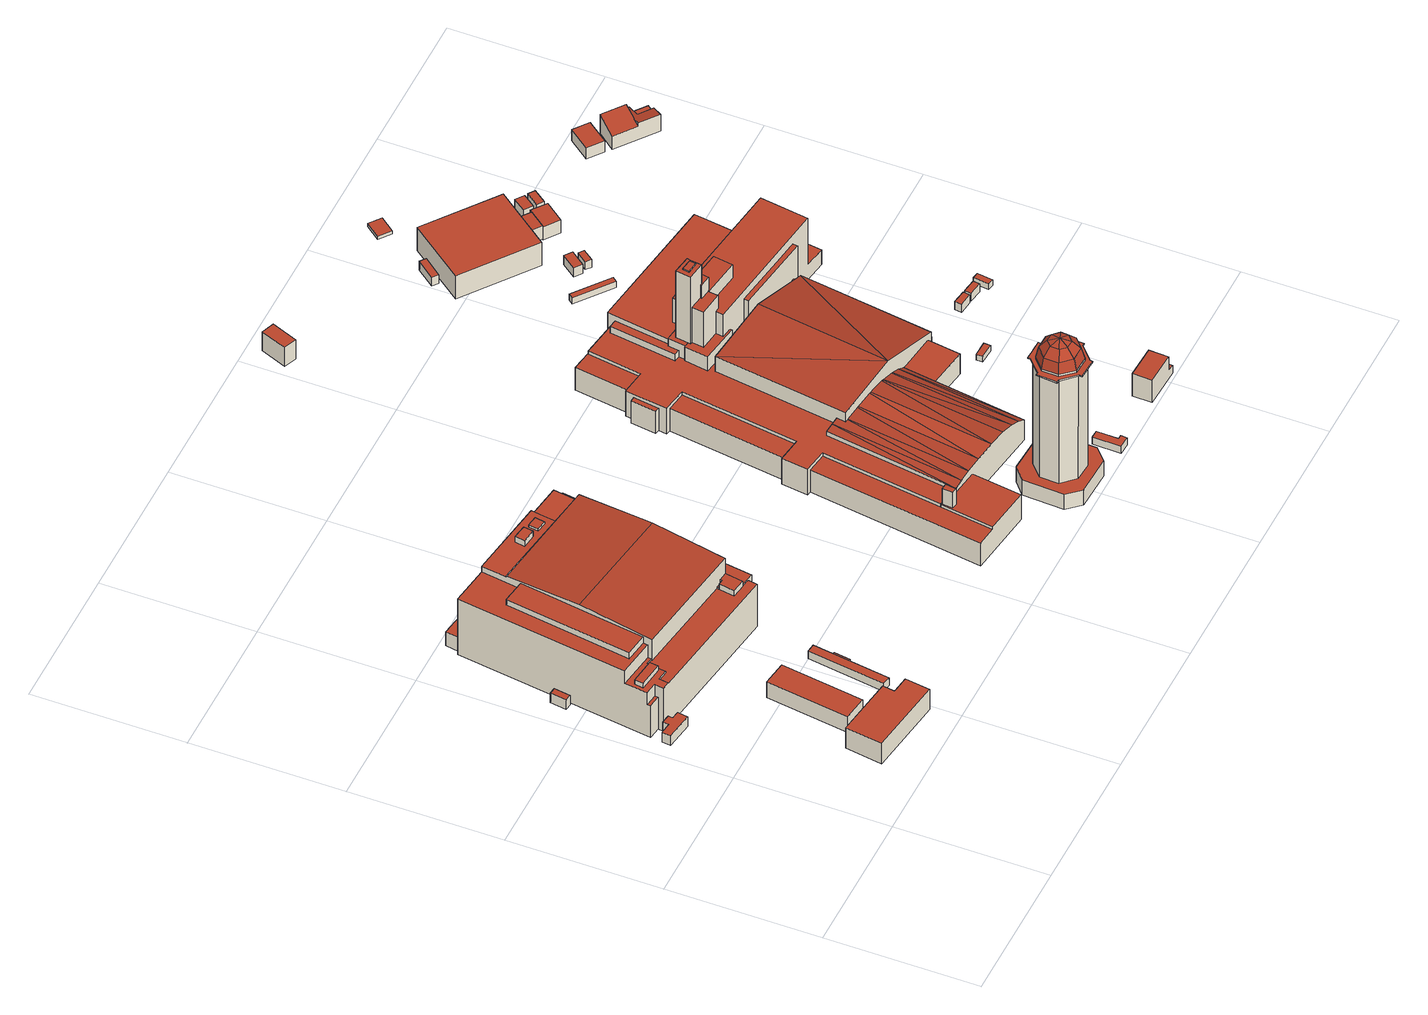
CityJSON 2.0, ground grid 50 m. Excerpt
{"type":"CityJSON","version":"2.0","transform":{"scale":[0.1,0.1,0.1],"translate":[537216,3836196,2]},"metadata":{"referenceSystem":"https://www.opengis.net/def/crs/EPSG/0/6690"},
"CityObjects":{
"building1":{"type":"Building","attributes":{"class":"3001","measuredHeight":3.9,"BuildingDetailAttribute.specifiedBuildingCoverageRate":0.6,"BuildingDetailAttribute.surveyYear":2021,"BuildingIDAttribute.prefecture":"27","BuildingIDAttribute.city":"27104"},"geometry":[{"type":"Solid","lod":"2","boundaries":[[[[0,1,2,3,4,5,6,7]],[[8,9,10,11,12,13,14,15]],[[11,1,0,12]],[[15,5,4,8]],[[13,7,6,14]],[[10,2,1,11]],[[8,4,3,9]],[[12,0,7,13]],[[14,6,5,15]],[[9,3,2,10]]]],"semantics":{"surfaces":[{"type":"GroundSurface"},{"type":"RoofSurface"},{"type":"WallSurface"}],"values":[[0,1,2,2,2,2,2,2,2,2]]}}]},
"building2":{"type":"Building","attributes":{"class":"3003","measuredHeight":3.8,"BuildingDetailAttribute.specifiedBuildingCoverageRate":0.6,"BuildingDetailAttribute.surveyYear":2021,"BuildingIDAttribute.prefecture":"27","BuildingIDAttribute.city":"27104"},"geometry":[{"type":"Solid","lod":"2","boundaries":[[[[16,17,18,19]],[[20,21,22,23]],[[20,16,19,21]],[[21,19,18,22]],[[22,18,17,23]],[[23,17,16,20]]]],"semantics":{"surfaces":[{"type":"GroundSurface"},{"type":"RoofSurface"},{"type":"WallSurface"}],"values":[[0,1,2,2,2,2]]}}]},
"building3":{"type":"Building","attributes":{"class":"3001","measuredHeight":8.1,"BuildingDetailAttribute.specifiedBuildingCoverageRate":0.6,"BuildingDetailAttribute.surveyYear":2021,"BuildingIDAttribute.prefecture":"27","BuildingIDAttribute.city":"27104"},"geometry":[{"type":"Solid","lod":"2","boundaries":[[[[24,25,26,27,28,29]],[[30,31,32,33,34,35]],[[30,26,25,31]],[[31,25,24,32]],[[32,24,29,33]],[[33,29,28,34]],[[34,28,27,35]],[[35,27,26,30]]]],"semantics":{"surfaces":[{"type":"GroundSurface"},{"type":"RoofSurface"},{"type":"WallSurface"}],"values":[[0,1,2,2,2,2,2,2]]}}]},
"building4":{"type":"Building","attributes":{"計測周辺長":69.97,"1/2500図郭":"054","区名":"此花区","町丁目名称":"北港白津２丁目","街区番号":3,"usage":"401","measuredHeight":6.1,"storeysAboveGround":2,"BuildingDetailAttribute.buildingRoofEdgeArea":215.63,"BuildingDetailAttribute.buildingStructureType":"610","BuildingDetailAttribute.buildingStructureOrgType":"2","BuildingDetailAttribute.detailedUsage":"1310","BuildingDetailAttribute.groundFloorUsage":"1310","BuildingDetailAttribute.secondFloorUsage":"1310","BuildingDetailAttribute.specifiedBuildingCoverageRate":0.6,"BuildingDetailAttribute.surveyYear":2021,"BuildingIDAttribute.prefecture":"27","BuildingIDAttribute.city":"27104"},"geometry":[{"type":"Solid","lod":"2","boundaries":[[[[36,37,38,39]],[[40,41,42,43]],[[41,39,38,42]],[[43,37,36,40]],[[40,36,39,41]],[[42,38,37,43]]]],"semantics":{"surfaces":[{"type":"GroundSurface"},{"type":"RoofSurface"},{"type":"WallSurface"}],"values":[[0,1,2,2,2,2]]}}]},
"building5":{"type":"Building","attributes":{"class":"3001","measuredHeight":2.7,"BuildingDetailAttribute.specifiedBuildingCoverageRate":0.6,"BuildingDetailAttribute.surveyYear":2021,"BuildingIDAttribute.prefecture":"27","BuildingIDAttribute.city":"27104"},"geometry":[{"type":"Solid","lod":"2","boundaries":[[[[44,45,46,47]],[[48,49,50,51]],[[48,44,47,49]],[[49,47,46,50]],[[51,45,44,48]],[[50,46,45,51]]]],"semantics":{"surfaces":[{"type":"GroundSurface"},{"type":"RoofSurface"},{"type":"WallSurface"}],"values":[[0,1,2,2,2,2]]}}]},
"building6":{"type":"Building","attributes":{"class":"3003","measuredHeight":5.5,"BuildingDetailAttribute.specifiedBuildingCoverageRate":0.6,"BuildingDetailAttribute.surveyYear":2021,"BuildingIDAttribute.prefecture":"27","BuildingIDAttribute.city":"27104"},"geometry":[{"type":"Solid","lod":"2","boundaries":[[[[52,53,54,55]],[[56,57,58,59]],[[57,55,54,58]],[[56,52,55,57]],[[59,53,52,56]],[[58,54,53,59]]]],"semantics":{"surfaces":[{"type":"GroundSurface"},{"type":"RoofSurface"},{"type":"WallSurface"}],"values":[[0,1,2,2,2,2]]}}]},
"building7":{"type":"Building","attributes":{"class":"3003","measuredHeight":3.1,"BuildingDetailAttribute.specifiedBuildingCoverageRate":0.6,"BuildingDetailAttribute.surveyYear":2021,"BuildingIDAttribute.prefecture":"27","BuildingIDAttribute.city":"27104"},"geometry":[{"type":"Solid","lod":"2","boundaries":[[[[60,61,62,63,64,65,66,67]],[[68,69,70,71]],[[72,73,74,75]],[[62,61,73,72]],[[75,74,60,67]],[[68,65,64,69]],[[71,66,65,68]],[[73,61,60,74]],[[70,63,62,72,75,67,66,71]],[[69,64,63,70]]]],"semantics":{"surfaces":[{"type":"GroundSurface"},{"type":"RoofSurface"},{"type":"WallSurface"}],"values":[[0,1,1,2,2,2,2,2,2,2]]}}]},
"building8":{"type":"Building","attributes":{"計測周辺長":280.04,"1/2500図郭":"054","区名":"此花区","町丁目名称":"北港白津２丁目","街区番号":3,"class":"3002","usage":"401","measuredHeight":26.8,"storeysAboveGround":4,"BuildingDetailAttribute.buildingRoofEdgeArea":4073.79,"BuildingDetailAttribute.buildingStructureType":"603","BuildingDetailAttribute.buildingStructureOrgType":"3","BuildingDetailAttribute.detailedUsage":"1310","BuildingDetailAttribute.groundFloorUsage":"1310","BuildingDetailAttribute.secondFloorUsage":"1310","BuildingDetailAttribute.thirdFloorUsage":"1310","BuildingDetailAttribute.specifiedBuildingCoverageRate":0.6,"BuildingDetailAttribute.surveyYear":2021,"BuildingIDAttribute.prefecture":"27","BuildingIDAttribute.city":"27104"},"geometry":[{"type":"Solid","lod":"2","boundaries":[[[[76,77,78,79,80,81,82,83,84,85,86]],[[87,88,89,90,91,92,93,94,95,96,97,98,99]],[[100,101,102,103,104,105,106,107,108,109,110,111],[112,113,114,115]],[[116,117,118,119]],[[120,121,122,123]],[[124,125,126,127]],[[128,129,130,131]],[[132,133,134,135,136,137,138,139]],[[140,141,142,143]],[[144,145,146,147,148,149]],[[150,151,152,153]],[[154,155,156,157]],[[158,159,160,161]],[[162,163,161,160]],[[164,165,166,167,168,169,170],[171,172,173,174],[175,176,177,178]],[[179,180,181,182,183,184]],[[185,186,187,188]],[[148,92,91,76,86,149]],[[98,108,107,99]],[[174,153,152,171]],[[95,157,156,96]],[[141,85,84,142]],[[173,150,153,174]],[[178,116,119,175]],[[154,180,179,155]],[[113,185,188,114]],[[123,122,139,138]],[[112,186,185,113]],[[115,187,186,112]],[[133,132,121,120]],[[94,182,181,95]],[[109,137,136,110]],[[99,107,106,105,87]],[[128,101,100,129]],[[81,130,129,100,111,110,136,135,82]],[[114,188,187,115]],[[96,156,155,179,184,163,162,97]],[[176,118,117,177]],[[93,183,182,94]],[[171,152,151,172]],[[145,126,125,146]],[[89,103,102,79,78,77,90]],[[85,141,140,144,149,86]],[[127,168,167,166,124]],[[91,90,77,76]],[[143,142,84,83]],[[177,117,116,178]],[[181,180,154,157,95]],[[88,104,103,89]],[[124,166,165,164,159,158,147,146,125]],[[87,105,104,88]],[[158,161,163,184,183,93,92,148,147]],[[172,151,150,173]],[[175,119,118,176]],[[162,160,159,164,170,169,134,133,120,123,138,137,109,108,98,97]],[[101,128,131,80,79,102]],[[131,130,81,80]],[[139,122,121,132]],[[143,83,82,135,134,169,168,127,126,145,144,140]]]],"semantics":{"surfaces":[{"type":"GroundSurface"},{"type":"RoofSurface"},{"type":"WallSurface"}],"values":[[0,1,1,1,1,1,1,1,1,1,1,1,1,1,1,1,1,2,2,2,2,2,2,2,2,2,2,2,2,2,2,2,2,2,2,2,2,2,2,2,2,2,2,2,2,2,2,2,2,2,2,2,2,2,2,2,2,2,2]]}}]},
"building9":{"type":"Building","attributes":{"計測周辺長":75.17,"1/2500図郭":"054","区名":"此花区","町丁目名称":"北港白津２丁目","街区番号":1,"class":"3002","usage":"452","measuredHeight":56.8,"storeysAboveGround":9,"BuildingDetailAttribute.buildingRoofEdgeArea":414.77,"BuildingDetailAttribute.buildingStructureType":"610","BuildingDetailAttribute.buildingStructureOrgType":"2","BuildingDetailAttribute.detailedUsage":"1610","BuildingDetailAttribute.groundFloorUsage":"1610","BuildingDetailAttribute.secondFloorUsage":"1610","BuildingDetailAttribute.thirdFloorUsage":"1610","BuildingDetailAttribute.specifiedBuildingCoverageRate":0.6,"BuildingDetailAttribute.surveyYear":2021,"BuildingHighTideRiskAttribute.description":"1","BuildingHighTideRiskAttribute.rank":"2","BuildingHighTideRiskAttribute.depth":1.1,"BuildingIDAttribute.prefecture":"27","BuildingIDAttribute.city":"27104"},"geometry":[{"type":"Solid","lod":"2","boundaries":[[[[189,190,191,192,193,194,195,196]],[[197,198,199,200,201,202,203,204,205,206,207,208,209,210,211,212,213,214],[215,216,217,218,219,220,221,222]],[[223,224,225,226]],[[227,228,229]],[[227,230,228]],[[228,231,223,229]],[[232,233,234,235]],[[233,236,237,234]],[[234,237,238,239]],[[240,239,241,242]],[[243,244,245,231]],[[227,235,240]],[[226,225,236,233]],[[246,247,248,249,250,251,252,253,254,255],[220,219,218,217,216,215,222,221]],[[256,226,233,232]],[[227,242,230]],[[235,234,239,240]],[[229,223,226,256]],[[241,257,244,243]],[[231,245,224,223]],[[227,229,256]],[[227,240,242]],[[242,241,243,230]],[[239,238,257,241]],[[227,256,232]],[[227,232,235]],[[258,259,260,261,262,263,264,265,266,267],[268,269,270,271,272,273,274,275]],[[230,243,231,228]],[[276,277,278,279,280,281,282,283,284,285,286,287,288,289,290,291,292,293],[294,295,296,297,298,299,300,301]],[[266,265,192,191,267]],[[297,257,238,298]],[[264,193,192,265]],[[270,250,249,271]],[[278,277,213,212]],[[259,190,189,260]],[[294,224,245,295]],[[301,225,224,294]],[[262,195,194,263]],[[273,247,246,255,254,274]],[[286,285,205,204]],[[263,194,193,264]],[[282,281,209,208]],[[295,245,244,296]],[[291,290,200,199]],[[260,189,196,261]],[[279,278,212,211]],[[288,287,203,202]],[[300,236,225,301]],[[269,251,250,270]],[[275,253,252,268]],[[261,196,195,262]],[[280,279,211,210]],[[277,276,293,292,198,197,214,213]],[[272,248,247,273]],[[283,282,208,207]],[[292,291,199,198]],[[271,249,248,272]],[[289,288,202,201]],[[258,267,191,190,259]],[[268,252,251,269]],[[281,280,210,209]],[[290,289,201,200]],[[298,238,237,299]],[[285,284,206,205]],[[296,244,257,297]],[[284,283,207,206]],[[299,237,236,300]],[[287,286,204,203]],[[274,254,253,275]]]],"semantics":{"surfaces":[{"type":"GroundSurface"},{"type":"OuterCeilingSurface"},{"type":"RoofSurface"},{"type":"WallSurface"}],"values":[[0,1,2,2,2,2,2,2,2,2,2,2,2,2,2,2,2,2,2,2,2,2,2,2,2,2,2,2,2,3,3,3,3,3,3,3,3,3,3,3,3,3,3,3,3,3,3,3,3,3,3,3,3,3,3,3,3,3,3,3,3,3,3,3,3,3,3,3,3]]}}]},
"building10":{"type":"Building","attributes":{"計測周辺長":25.64,"1/2500図郭":"054","区名":"此花区","町丁目名称":"北港白津２丁目","街区番号":1,"class":"3001","usage":"401","measuredHeight":2.8,"storeysAboveGround":1,"BuildingDetailAttribute.buildingRoofEdgeArea":24.61,"BuildingDetailAttribute.buildingStructureType":"610","BuildingDetailAttribute.buildingStructureOrgType":"2","BuildingDetailAttribute.detailedUsage":"1750","BuildingDetailAttribute.groundFloorUsage":"1750","BuildingDetailAttribute.specifiedBuildingCoverageRate":0.6,"BuildingDetailAttribute.surveyYear":2021,"BuildingHighTideRiskAttribute.description":"1","BuildingHighTideRiskAttribute.rank":"2","BuildingHighTideRiskAttribute.depth":0.889,"BuildingIDAttribute.prefecture":"27","BuildingIDAttribute.city":"27104"},"geometry":[{"type":"Solid","lod":"2","boundaries":[[[[302,303,304,305,306,307]],[[308,309,310,311,312,313]],[[313,305,304,308]],[[309,303,302,310]],[[311,307,306,312]],[[308,304,303,309]],[[312,306,305,313]],[[310,302,307,311]]]],"semantics":{"surfaces":[{"type":"GroundSurface"},{"type":"RoofSurface"},{"type":"WallSurface"}],"values":[[0,1,2,2,2,2,2,2]]}}]},
"building11":{"type":"Building","attributes":{"class":"3001","measuredHeight":7.7,"BuildingDetailAttribute.specifiedBuildingCoverageRate":0.6,"BuildingDetailAttribute.surveyYear":2021,"BuildingHighTideRiskAttribute.description":"1","BuildingHighTideRiskAttribute.rank":"1","BuildingHighTideRiskAttribute.depth":0.129,"BuildingIDAttribute.prefecture":"27","BuildingIDAttribute.city":"27104"},"geometry":[{"type":"Solid","lod":"2","boundaries":[[[[314,315,316,317]],[[318,319,320,321]],[[319,317,316,320]],[[320,316,315,321]],[[321,315,314,318]],[[318,314,317,319]]]],"semantics":{"surfaces":[{"type":"GroundSurface"},{"type":"RoofSurface"},{"type":"WallSurface"}],"values":[[0,1,2,2,2,2]]}}]},
"building12":{"type":"Building","attributes":{"計測周辺長":455.48,"1/2500図郭":"054","区名":"此花区","町丁目名称":"北港白津２丁目","街区番号":1,"class":"3002","usage":"422","measuredHeight":42.9,"storeysAboveGround":6,"BuildingDetailAttribute.buildingRoofEdgeArea":7732.36,"BuildingDetailAttribute.buildingStructureType":"603","BuildingDetailAttribute.buildingStructureOrgType":"3","BuildingDetailAttribute.detailedUsage":"1412","BuildingDetailAttribute.groundFloorUsage":"1412","BuildingDetailAttribute.secondFloorUsage":"1412","BuildingDetailAttribute.thirdFloorUsage":"1412","BuildingDetailAttribute.specifiedBuildingCoverageRate":0.6,"BuildingDetailAttribute.surveyYear":2021,"BuildingHighTideRiskAttribute.description":"1","BuildingHighTideRiskAttribute.rank":"2","BuildingHighTideRiskAttribute.depth":2.56,"BuildingIDAttribute.prefecture":"27","BuildingIDAttribute.city":"27104"},"geometry":[{"type":"Solid","lod":"2","boundaries":[[[[322,323,324,325,326,327,328,329,330,331,332,333,334,335,336,337,338,339,340,341,342,343,344,345,346,347,348,349,350,351,352,353,354,355,356,357,358,359,360,361,362,363,364,365]],[[366,367,368,369]],[[370,371,372]],[[373,374,375,376]],[[377,378,379,380]],[[381,382,383,384,385,386,387,388]],[[389,390,391,392,393,394,395,396,397,398,399,400,401,402,403]],[[404,405,406,407,408,409]],[[410,411,367,366]],[[412,413,414,415,416,417,418,419,420,421]],[[371,370,422,423]],[[424,425,426,427,428,429,430,431,432,433]],[[434,435,436,437]],[[438,411,410]],[[439,440,370,372]],[[441,368,442,443]],[[444,445,446,447,448,449]],[[442,450,443]],[[451,452,453,454]],[[368,441,369]],[[455,456,457]],[[440,458,459]],[[460,461,457]],[[462,463,464,465,466,467,468,469]],[[461,455,457]],[[470,471,472,473,474,475],[476,477,478,479]],[[480,481,482,483,484,485,486,487,488,489,490,491,492,493,494,495,496,497,498,499,500,501,502,503,504,505,506,507]],[[508,509,510,511,430,512]],[[513,514,515,516,517,518]],[[519,520,458,440,439]],[[521,522,523,524]],[[450,442,525,526]],[[527,528,529,530,531,532]],[[533,422,411,438]],[[534,535,536,537]],[[538,539,540,541,542,543,544,545],[546,547,548,549]],[[525,550,526]],[[551,552,553,554,555]],[[457,456,556]],[[557,558,559,560]],[[561,562,563,564,565,566,567]],[[568,569,570,571]],[[572,459,458]],[[422,533,423]],[[528,527,507,506]],[[555,554,491,490,348,347]],[[465,335,334,466]],[[460,457,556,519,439,372,371,423,533,438,410,366,369,441,443,450,526,550,560,559,340,339]],[[552,539,538,553]],[[502,433,432,503]],[[559,558,341,340]],[[444,387,386,445]],[[493,544,543,459,572,494]],[[365,364,421,420]],[[460,339,338,462,469,331,330,461]],[[569,325,324,570]],[[509,414,413,530,529,510]],[[391,390,417,416]],[[572,458,520,495,494]],[[391,416,415,518,517,392]],[[547,380,379,548]],[[424,433,502,501]],[[477,375,374,478]],[[520,519,556,456,496,495]],[[510,529,528,506,505,511]],[[409,484,483,404]],[[571,323,322,522,521,389,403,568]],[[466,334,333,467]],[[394,393,516,515,382,381,562,561]],[[562,381,388,563]],[[484,409,408,358,357,485]],[[534,488,487,535]],[[546,377,380,547]],[[415,414,509,508,513,518]],[[514,383,382,515]],[[435,355,354,436]],[[571,570,324,323]],[[408,407,359,358]],[[387,444,449,399,398,564,563,388]],[[361,360,406,405]],[[437,436,354,353]],[[478,374,373,479]],[[395,567,566,396]],[[485,357,356,434,437,353,352,486]],[[542,541,345,344]],[[537,536,351,350]],[[456,455,461,330,329,497,496]],[[401,400,448,447,427,426]],[[395,394,561,567]],[[393,392,517,516]],[[469,468,332,331]],[[342,341,558,557]],[[536,535,487,486,352,351]],[[398,397,565,564]],[[389,521,524,418,417,390]],[[500,499,452,451]],[[420,419,523,522,322,365]],[[488,534,537,350,349,489]],[[476,376,375,477]],[[418,524,523,419]],[[513,508,512,472,471,384,383,514]],[[463,337,336,464]],[[489,349,348,490]],[[325,569,568,403,402,425,424,501,500,451,454,326]],[[405,404,483,482,362,361]],[[525,442,368,367,411,422,370,440,459,543,542,344,343]],[[549,378,377,546]],[[464,336,335,465]],[[384,471,470,475,474,385]],[[421,364,363,412]],[[507,527,532,480]],[[429,428,446,445,386,385,474,473]],[[406,360,359,407]],[[557,560,550,525,343,342]],[[347,346,551,555]],[[553,492,491,554]],[[430,511,505,504,431]],[[545,544,493,492,553,538]],[[548,379,378,549]],[[454,453,327,326]],[[399,449,448,400]],[[427,447,446,428]],[[338,337,463,462]],[[467,333,332,468]],[[396,566,565,397]],[[329,328,498,497]],[[362,482,481,531,530,413,412,363]],[[552,551,346,345,541,540,539]],[[479,373,376,476]],[[503,432,431,504]],[[430,429,473,472,512]],[[481,480,532,531]],[[453,452,499,498,328,327]],[[356,355,435,434]],[[426,425,402,401]]]],"semantics":{"surfaces":[{"type":"GroundSurface"},{"type":"RoofSurface"},{"type":"WallSurface"}],"values":[[0,1,1,1,1,1,1,1,1,1,1,1,1,1,1,1,1,1,1,1,1,1,1,1,1,1,1,1,1,1,1,1,1,1,1,1,1,1,1,1,1,1,1,1,2,2,2,2,2,2,2,2,2,2,2,2,2,2,2,2,2,2,2,2,2,2,2,2,2,2,2,2,2,2,2,2,2,2,2,2,2,2,2,2,2,2,2,2,2,2,2,2,2,2,2,2,2,2,2,2,2,2,2,2,2,2,2,2,2,2,2,2,2,2,2,2,2,2,2,2,2,2,2,2,2,2,2,2,2,2,2,2,2,2,2]]}}]},
"building13":{"type":"Building","attributes":{"計測周辺長":40.99,"1/2500図郭":"054","区名":"此花区","町丁目名称":"北港白津２丁目","街区番号":1,"class":"3001","usage":"452","measuredHeight":8.9,"storeysAboveGround":2,"BuildingDetailAttribute.buildingRoofEdgeArea":86.55,"BuildingDetailAttribute.buildingStructureType":"610","BuildingDetailAttribute.buildingStructureOrgType":"2","BuildingDetailAttribute.detailedUsage":"1610","BuildingDetailAttribute.groundFloorUsage":"1610","BuildingDetailAttribute.secondFloorUsage":"1610","BuildingDetailAttribute.specifiedBuildingCoverageRate":0.6,"BuildingDetailAttribute.surveyYear":2021,"BuildingHighTideRiskAttribute.description":"1","BuildingHighTideRiskAttribute.rank":"2","BuildingHighTideRiskAttribute.depth":0.943,"BuildingIDAttribute.prefecture":"27","BuildingIDAttribute.city":"27104"},"geometry":[{"type":"Solid","lod":"2","boundaries":[[[[573,574,575,576]],[[577,578,579,580]],[[581,582,583,584,585,586]],[[587,588,589,590]],[[573,584,583,580,579,574]],[[578,575,574,579]],[[586,589,588,581]],[[575,578,577,590,589,586,585,576]],[[581,588,587,582]],[[584,573,576,585]],[[582,587,590,577,580,583]]]],"semantics":{"surfaces":[{"type":"GroundSurface"},{"type":"RoofSurface"},{"type":"WallSurface"}],"values":[[0,1,1,1,2,2,2,2,2,2,2]]}}]},
"building14":{"type":"Building","attributes":{"class":"3001","measuredHeight":2.2,"BuildingDetailAttribute.specifiedBuildingCoverageRate":0.6,"BuildingDetailAttribute.surveyYear":2021,"BuildingHighTideRiskAttribute.description":"1","BuildingHighTideRiskAttribute.rank":"2","BuildingHighTideRiskAttribute.depth":2.04,"BuildingIDAttribute.prefecture":"27","BuildingIDAttribute.city":"27104"},"geometry":[{"type":"Solid","lod":"2","boundaries":[[[[591,592,593,594]],[[595,596,597,598]],[[595,591,594,596]],[[596,594,593,597]],[[597,593,592,598]],[[598,592,591,595]]]],"semantics":{"surfaces":[{"type":"GroundSurface"},{"type":"RoofSurface"},{"type":"WallSurface"}],"values":[[0,1,2,2,2,2]]}}]},
"building15":{"type":"Building","attributes":{"計測周辺長":34.18,"1/2500図郭":"054","区名":"此花区","町丁目名称":"北港白津２丁目","街区番号":1,"class":"3003","usage":"422","measuredHeight":2.4,"storeysAboveGround":1,"BuildingDetailAttribute.buildingRoofEdgeArea":33.19,"BuildingDetailAttribute.buildingStructureType":"610","BuildingDetailAttribute.buildingStructureOrgType":"2","BuildingDetailAttribute.detailedUsage":"1830","BuildingDetailAttribute.groundFloorUsage":"1830","BuildingDetailAttribute.specifiedBuildingCoverageRate":0.6,"BuildingDetailAttribute.surveyYear":2021,"BuildingHighTideRiskAttribute.description":"1","BuildingHighTideRiskAttribute.rank":"2","BuildingHighTideRiskAttribute.depth":0.943,"BuildingIDAttribute.prefecture":"27","BuildingIDAttribute.city":"27104"},"geometry":[{"type":"Solid","lod":"2","boundaries":[[[[599,600,601,602]],[[603,604,605,606]],[[603,599,602,604]],[[605,601,600,606]],[[606,600,599,603]],[[604,602,601,605]]]],"semantics":{"surfaces":[{"type":"GroundSurface"},{"type":"RoofSurface"},{"type":"WallSurface"}],"values":[[0,1,2,2,2,2]]}}]},
"building16":{"type":"Building","attributes":{"class":"3001","measuredHeight":3.5,"BuildingDetailAttribute.specifiedBuildingCoverageRate":0.6,"BuildingDetailAttribute.surveyYear":2021,"BuildingIDAttribute.prefecture":"27","BuildingIDAttribute.city":"27104"},"geometry":[{"type":"Solid","lod":"2","boundaries":[[[[607,608,609,610]],[[611,612,613,614]],[[612,610,609,613]],[[614,608,607,611]],[[611,607,610,612]],[[613,609,608,614]]]],"semantics":{"surfaces":[{"type":"GroundSurface"},{"type":"RoofSurface"},{"type":"WallSurface"}],"values":[[0,1,2,2,2,2]]}}]},
"building17":{"type":"Building","attributes":{"class":"3001","measuredHeight":3.6,"BuildingDetailAttribute.specifiedBuildingCoverageRate":0.6,"BuildingDetailAttribute.surveyYear":2021,"BuildingIDAttribute.prefecture":"27","BuildingIDAttribute.city":"27104"},"geometry":[{"type":"Solid","lod":"2","boundaries":[[[[615,616,617,618]],[[619,620,621,622]],[[620,618,617,621]],[[619,615,618,620]],[[621,617,616,622]],[[622,616,615,619]]]],"semantics":{"surfaces":[{"type":"GroundSurface"},{"type":"RoofSurface"},{"type":"WallSurface"}],"values":[[0,1,2,2,2,2]]}}]},
"building18":{"type":"Building","attributes":{"class":"3001","measuredHeight":3.3,"BuildingDetailAttribute.specifiedBuildingCoverageRate":0.6,"BuildingDetailAttribute.surveyYear":2021,"BuildingHighTideRiskAttribute.description":"1","BuildingHighTideRiskAttribute.rank":"2","BuildingHighTideRiskAttribute.depth":1.99,"BuildingIDAttribute.prefecture":"27","BuildingIDAttribute.city":"27104"},"geometry":[{"type":"Solid","lod":"2","boundaries":[[[[623,624,625,626]],[[627,628,629,630]],[[627,623,626,628]],[[629,625,624,630]],[[628,626,625,629]],[[630,624,623,627]]]],"semantics":{"surfaces":[{"type":"GroundSurface"},{"type":"RoofSurface"},{"type":"WallSurface"}],"values":[[0,1,2,2,2,2]]}}]},
"building19":{"type":"Building","attributes":{"計測周辺長":103.5,"1/2500図郭":"054","区名":"此花区","町丁目名称":"北港白津２丁目","街区番号":1,"class":"3001","usage":"422","measuredHeight":9.3,"storeysAboveGround":2,"BuildingDetailAttribute.buildingRoofEdgeArea":650.42,"BuildingDetailAttribute.buildingStructureType":"610","BuildingDetailAttribute.buildingStructureOrgType":"2","BuildingDetailAttribute.detailedUsage":"1830","BuildingDetailAttribute.groundFloorUsage":"1830","BuildingDetailAttribute.secondFloorUsage":"1830","BuildingDetailAttribute.specifiedBuildingCoverageRate":0.6,"BuildingDetailAttribute.surveyYear":2021,"BuildingHighTideRiskAttribute.description":"1","BuildingHighTideRiskAttribute.rank":"1","BuildingHighTideRiskAttribute.depth":0.245,"BuildingIDAttribute.prefecture":"27","BuildingIDAttribute.city":"27104"},"geometry":[{"type":"Solid","lod":"2","boundaries":[[[[631,632,633,634]],[[635,636,637,638]],[[636,634,633,637]],[[637,633,632,638]],[[638,632,631,635]],[[635,631,634,636]]]],"semantics":{"surfaces":[{"type":"GroundSurface"},{"type":"RoofSurface"},{"type":"WallSurface"}],"values":[[0,1,2,2,2,2]]}}]},
"building20":{"type":"Building","attributes":{"class":"3001","measuredHeight":3.3,"BuildingDetailAttribute.specifiedBuildingCoverageRate":0.6,"BuildingDetailAttribute.surveyYear":2021,"BuildingIDAttribute.prefecture":"27","BuildingIDAttribute.city":"27104"},"geometry":[{"type":"Solid","lod":"2","boundaries":[[[[639,640,641,642]],[[643,644,645,646]],[[644,642,641,645]],[[646,640,639,643]],[[645,641,640,646]],[[643,639,642,644]]]],"semantics":{"surfaces":[{"type":"GroundSurface"},{"type":"RoofSurface"},{"type":"WallSurface"}],"values":[[0,1,2,2,2,2]]}}]},
"building21":{"type":"Building","attributes":{"class":"3001","measuredHeight":3.2,"BuildingDetailAttribute.specifiedBuildingCoverageRate":0.6,"BuildingDetailAttribute.surveyYear":2021,"BuildingHighTideRiskAttribute.description":"1","BuildingHighTideRiskAttribute.rank":"2","BuildingHighTideRiskAttribute.depth":1.99,"BuildingIDAttribute.prefecture":"27","BuildingIDAttribute.city":"27104"},"geometry":[{"type":"Solid","lod":"2","boundaries":[[[[647,648,649,650]],[[651,652,653,654]],[[652,650,649,653]],[[654,648,647,651]],[[651,647,650,652]],[[653,649,648,654]]]],"semantics":{"surfaces":[{"type":"GroundSurface"},{"type":"RoofSurface"},{"type":"WallSurface"}],"values":[[0,1,2,2,2,2]]}}]},
"building22":{"type":"Building","attributes":{"class":"3001","measuredHeight":2.4,"BuildingDetailAttribute.specifiedBuildingCoverageRate":0.6,"BuildingDetailAttribute.surveyYear":2021,"BuildingHighTideRiskAttribute.description":"1","BuildingHighTideRiskAttribute.rank":"2","BuildingHighTideRiskAttribute.depth":2.01,"BuildingIDAttribute.prefecture":"27","BuildingIDAttribute.city":"27104"},"geometry":[{"type":"Solid","lod":"2","boundaries":[[[[655,656,657,658]],[[659,660,661,662]],[[661,657,656,662]],[[660,658,657,661]],[[659,655,658,660]],[[662,656,655,659]]]],"semantics":{"surfaces":[{"type":"GroundSurface"},{"type":"RoofSurface"},{"type":"WallSurface"}],"values":[[0,1,2,2,2,2]]}}]},
"building23":{"type":"Building","attributes":{"class":"3001","measuredHeight":1.2,"BuildingDetailAttribute.specifiedBuildingCoverageRate":0.6,"BuildingDetailAttribute.surveyYear":2021,"BuildingTsunamiRiskAttribute.description":"1","BuildingTsunamiRiskAttribute.rank":"2","BuildingTsunamiRiskAttribute.depth":0.5,"BuildingHighTideRiskAttribute.description":"1","BuildingHighTideRiskAttribute.rank":"2","BuildingHighTideRiskAttribute.depth":2.92,"BuildingIDAttribute.prefecture":"27","BuildingIDAttribute.city":"27104"},"geometry":[{"type":"Solid","lod":"2","boundaries":[[[[663,664,665,666]],[[667,668,669,670]],[[669,665,664,670]],[[667,663,666,668]],[[668,666,665,669]],[[670,664,663,667]]]],"semantics":{"surfaces":[{"type":"GroundSurface"},{"type":"RoofSurface"},{"type":"WallSurface"}],"values":[[0,1,2,2,2,2]]}}]},
"building24":{"type":"Building","attributes":{"class":"3003","measuredHeight":5.2,"BuildingDetailAttribute.specifiedBuildingCoverageRate":0.6,"BuildingDetailAttribute.surveyYear":2021,"BuildingIDAttribute.prefecture":"27","BuildingIDAttribute.city":"27104"},"geometry":[{"type":"Solid","lod":"2","boundaries":[[[[671,672,673,674]],[[675,676,677,678]],[[676,674,673,677]],[[678,672,671,675]],[[675,671,674,676]],[[677,673,672,678]]]],"semantics":{"surfaces":[{"type":"GroundSurface"},{"type":"RoofSurface"},{"type":"WallSurface"}],"values":[[0,1,2,2,2,2]]}}]},
"building25":{"type":"Building","attributes":{"class":"3001","measuredHeight":5.4,"BuildingDetailAttribute.specifiedBuildingCoverageRate":0.6,"BuildingDetailAttribute.surveyYear":2021,"BuildingIDAttribute.prefecture":"27","BuildingIDAttribute.city":"27104"},"geometry":[{"type":"Solid","lod":"2","boundaries":[[[[679,680,681,682]],[[683,684,685,686]],[[683,679,682,684]],[[684,682,681,685]],[[686,680,679,683]],[[685,681,680,686]]]],"semantics":{"surfaces":[{"type":"GroundSurface"},{"type":"RoofSurface"},{"type":"WallSurface"}],"values":[[0,1,2,2,2,2]]}}]},
"building26":{"type":"Building","attributes":{"class":"3001","measuredHeight":5.3,"BuildingDetailAttribute.specifiedBuildingCoverageRate":0.6,"BuildingDetailAttribute.surveyYear":2021,"BuildingIDAttribute.prefecture":"27","BuildingIDAttribute.city":"27104"},"geometry":[{"type":"Solid","lod":"2","boundaries":[[[[687,688,689,690]],[[691,692,693,694]],[[693,689,688,694]],[[692,690,689,693]],[[691,687,690,692]],[[694,688,687,691]]]],"semantics":{"surfaces":[{"type":"GroundSurface"},{"type":"RoofSurface"},{"type":"WallSurface"}],"values":[[0,1,2,2,2,2]]}}]},
"building27":{"type":"Building","attributes":{"class":"3001","measuredHeight":5.5,"BuildingDetailAttribute.specifiedBuildingCoverageRate":0.6,"BuildingDetailAttribute.surveyYear":2021,"BuildingIDAttribute.prefecture":"27","BuildingIDAttribute.city":"27104"},"geometry":[{"type":"Solid","lod":"2","boundaries":[[[[695,696,697,698]],[[699,700,701,702]],[[699,695,698,700]],[[702,696,695,699]],[[700,698,697,701]],[[701,697,696,702]]]],"semantics":{"surfaces":[{"type":"GroundSurface"},{"type":"RoofSurface"},{"type":"WallSurface"}],"values":[[0,1,2,2,2,2]]}}]},
"building28":{"type":"Building","attributes":{"class":"3001","measuredHeight":4.4,"BuildingDetailAttribute.specifiedBuildingCoverageRate":0.6,"BuildingDetailAttribute.surveyYear":2021,"BuildingTsunamiRiskAttribute.description":"1","BuildingTsunamiRiskAttribute.rank":"1","BuildingTsunamiRiskAttribute.depth":0.47,"BuildingHighTideRiskAttribute.description":"1","BuildingHighTideRiskAttribute.rank":"2","BuildingHighTideRiskAttribute.depth":2.4,"BuildingIDAttribute.prefecture":"27","BuildingIDAttribute.city":"27104"},"geometry":[{"type":"Solid","lod":"2","boundaries":[[[[703,704,705,706]],[[707,708,709,710]],[[709,705,704,710]],[[710,704,703,707]],[[708,706,705,709]],[[707,703,706,708]]]],"semantics":{"surfaces":[{"type":"GroundSurface"},{"type":"RoofSurface"},{"type":"WallSurface"}],"values":[[0,1,2,2,2,2]]}}]},
"building29":{"type":"Building","attributes":{"class":"3001","measuredHeight":7.6,"BuildingDetailAttribute.specifiedBuildingCoverageRate":0.6,"BuildingDetailAttribute.surveyYear":2021,"BuildingTsunamiRiskAttribute.description":"1","BuildingTsunamiRiskAttribute.rank":"1","BuildingTsunamiRiskAttribute.depth":0.36,"BuildingHighTideRiskAttribute.description":"1","BuildingHighTideRiskAttribute.rank":"2","BuildingHighTideRiskAttribute.depth":2.38,"BuildingIDAttribute.prefecture":"27","BuildingIDAttribute.city":"27104"},"geometry":[{"type":"Solid","lod":"2","boundaries":[[[[711,712,713,714,715,716,717,718]],[[719,720,721,722]],[[723,724,725,726,727,728]],[[729,724,723,730,731,732,733,734,735,736]],[[729,725,724]],[[725,729,736,718,717,726]],[[719,733,732,720]],[[733,719,722,713,712,734]],[[728,730,723]],[[720,732,731,715,714,721]],[[734,712,711,735]],[[715,731,730,728,727,716]],[[736,735,711,718]],[[722,721,714,713]],[[726,717,716,727]]]],"semantics":{"surfaces":[{"type":"GroundSurface"},{"type":"RoofSurface"},{"type":"WallSurface"}],"values":[[0,1,1,1,2,2,2,2,2,2,2,2,2,2,2]]}}]}
},
"vertices":[
[81,740,53],[79,726,53],[105,722,53],[100,688,53],[8,701,53],[12,730,53],[49,725,53],[52,745,53],[8,701,92],[100,688,92],[105,722,92],[79,726,92],[81,740,92],[52,745,92],[49,725,92],[12,730,92],
[48,1035,50],[26,1038,50],[34,1091,50],[56,1088,50],[48,1035,88],[56,1088,88],[34,1091,88],[26,1038,88],
[459,160,50],[447,78,50],[187,115,50],[205,237,50],[406,208,50],[400,168,50],[187,115,131],[447,78,131],[459,160,131],[400,168,131],[406,208,131],[205,237,131],
[297,526,58],[379,514,58],[341,242,58],[258,254,58],[297,526,120],[258,254,120],[341,242,120],[379,514,120],
[373,532,58],[371,516,58],[348,519,58],[350,535,58],[373,532,85],[350,535,85],[348,519,85],[371,516,85],
[206,1451,51],[199,1405,51],[121,1415,50],[128,1462,51],[206,1451,105],[128,1462,105],[121,1415,105],[199,1405,105],
[523,412,58],[515,358,58],[503,360,58],[483,222,58],[456,226,58],[492,480,58],[519,476,58],[511,414,58],[492,480,89],[456,226,89],[483,222,89],[519,476,89],[503,360,81],[515,358,81],[523,412,81],[511,414,81],
[567,703,50],[562,671,50],[62,743,50],[56,744,50],[59,762,50],[18,768,50],[109,1416,50],[238,1397,50],[242,1426,50],[681,1363,50],[586,700,50],[122,766,219],[86,771,219],[82,741,219],[562,671,219],[567,703,219],[537,707,219],[537,706,219],[491,713,219],[499,764,219],[500,772,219],[153,823,219],[154,825,219],[131,829,219],[20,780,224],[61,774,224],[56,744,224],[82,741,224],[86,771,224],[122,766,224],[125,787,224],[131,829,224],[154,825,224],[155,837,224],[30,855,224],[27,830,224],[38,828,224],[122,817,224],[118,788,224],[34,799,224],[414,1342,319],[368,1349,319],[363,1317,319],[410,1311,319],[218,1266,297],[142,1277,297],[81,864,297],[158,853,297],[494,1275,278],[615,1257,278],[627,1341,278],[506,1358,278],[61,774,178],[20,780,178],[18,768,178],[59,762,178],[142,1277,274],[218,1266,274],[238,1397,274],[109,1416,274],[30,855,274],[155,837,274],[158,853,274],[81,864,274],[677,1334,128],[681,1363,128],[242,1426,128],[238,1397,128],[677,1334,224],[627,1341,224],[615,1257,224],[618,1257,224],[537,707,224],[586,700,224],[475,1333,306],[441,1338,306],[436,1306,306],[470,1301,306],[516,762,224],[517,769,224],[500,772,224],[499,764,224],[618,1257,301],[226,1314,301],[189,1069,316],[582,1011,316],[153,823,301],[546,765,301],[226,1314,297],[486,1276,297],[494,1275,297],[501,1329,297],[506,1358,297],[238,1397,297],[229,1337,297],[436,1306,297],[441,1338,297],[475,1333,297],[470,1301,297],[410,1311,297],[363,1317,297],[368,1349,297],[414,1342,297],[517,769,240],[516,762,240],[499,764,240],[491,713,240],[537,706,240],[546,765,241],[122,817,241],[38,828,241],[34,799,241],[118,788,241],
[1601,58,21],[1559,18,21],[1426,23,21],[1386,67,21],[1392,202,21],[1436,239,21],[1567,233,21],[1608,192,21],[1504,215,499],[1535,214,499],[1534,205,499],[1577,159,499],[1585,159,499],[1584,91,499],[1574,91,499],[1527,48,499],[1526,39,499],[1459,42,499],[1459,52,499],[1416,97,499],[1406,98,499],[1412,166,499],[1419,165,499],[1466,207,499],[1466,216,499],[1494,215,499],[1471,194,499],[1431,157,499],[1429,102,499],[1466,62,499],[1520,60,499],[1561,97,499],[1563,151,499],[1526,191,499],[1521,184,551],[1526,191,512],[1471,194,512],[1474,186,551],[1495,129,590],[1529,141,579],[1510,161,579],[1528,114,579],[1553,149,551],[1463,144,579],[1439,154,551],[1437,106,551],[1462,116,579],[1431,157,512],[1429,102,512],[1466,62,512],[1469,72,551],[1480,96,579],[1517,70,551],[1507,95,579],[1552,102,551],[1561,97,512],[1563,151,512],[1569,144,499],[1570,154,499],[1529,199,499],[1468,201,499],[1424,160,499],[1422,100,499],[1463,55,499],[1523,53,499],[1567,94,499],[1568,103,499],[1483,162,579],[1520,60,512],[1488,20,81],[1559,18,81],[1601,58,81],[1607,192,81],[1567,233,81],[1436,239,81],[1392,202,81],[1386,67,81],[1419,30,81],[1426,23,81],[1463,56,81],[1422,100,81],[1424,160,81],[1468,201,81],[1529,199,81],[1570,154,81],[1567,94,81],[1523,53,81],[1494,215,504],[1466,216,504],[1466,207,504],[1419,165,504],[1412,166,504],[1406,98,504],[1416,97,504],[1459,52,504],[1459,42,504],[1526,39,504],[1527,48,504],[1574,91,504],[1584,91,504],[1585,159,504],[1577,159,504],[1534,205,504],[1535,214,504],[1504,215,504],[1526,191,504],[1563,151,504],[1561,97,504],[1520,60,504],[1466,62,504],[1429,102,504],[1431,157,504],[1471,194,504],
[1696,4,29],[1656,6,29],[1659,98,29],[1685,97,29],[1683,26,29],[1697,25,29],[1659,98,57],[1656,6,57],[1696,4,57],[1697,25,57],[1683,26,57],[1685,97,57],
[1043,2441,36],[1085,2425,36],[1051,2339,36],[1009,2355,36],[1043,2441,112],[1009,2355,112],[1051,2339,112],[1085,2425,112],
[1996,1314,8],[1992,1284,8],[2065,1274,8],[2043,1119,8],[1888,1141,8],[1885,1124,8],[1862,1127,8],[1861,1118,8],[1886,1115,8],[1885,1104,8],[1901,1102,8],[1893,1044,8],[1904,1043,8],[1860,740,8],[1850,742,8],[1841,683,8],[1826,686,8],[1824,677,8],[1805,680,8],[1790,572,8],[1656,591,8],[1614,293,8],[1333,333,8],[1310,168,8],[1088,199,7],[1170,771,8],[1156,773,8],[1168,860,8],[1183,858,8],[1238,1244,8],[1223,1246,8],[1227,1274,8],[1212,1276,8],[1223,1359,8],[1239,1357,8],[1243,1385,8],[1258,1383,8],[1283,1561,8],[1352,1551,8],[1352,1549,8],[1474,1531,8],[1476,1544,8],[1947,1477,8],[1925,1324,8],[1558,714,135],[1501,309,135],[1551,302,121],[1561,714,134],[1314,335,135],[1421,734,139],[1371,741,135],[1501,1297,437],[1464,1302,437],[1461,1281,437],[1499,1276,437],[1185,362,170],[1181,327,170],[1199,325,170],[1204,360,170],[1545,1312,358],[1505,1318,358],[1504,1310,358],[1511,1309,358],[1503,1260,358],[1497,1261,358],[1496,1256,358],[1536,1251,358],[1993,1289,254],[1514,1356,253],[1511,1334,253],[1517,1333,253],[1515,1316,253],[1540,1313,253],[1669,1295,253],[1659,1230,253],[1531,1248,253],[1532,1251,253],[1530,1251,253],[1526,1218,253],[1512,1219,253],[1508,1194,253],[1970,1130,254],[1349,1549,98],[1352,1549,98],[1352,1551,98],[1283,1561,98],[1258,1383,98],[1324,1373,98],[1554,715,136],[1437,318,141],[1476,1544,155],[1446,1336,155],[1496,1329,155],[1497,1335,155],[1511,1334,155],[1514,1356,155],[1590,1346,155],[1594,1372,155],[1925,1324,155],[1947,1477,155],[1368,328,139],[1425,733,139],[1545,1189,166],[1508,1194,166],[1512,1219,166],[1445,1228,166],[1450,1267,166],[1443,1268,166],[1444,1276,166],[1425,1279,166],[1413,1201,166],[1544,1181,166],[1239,1357,97],[1223,1359,97],[1212,1276,97],[1227,1273,97],[1494,723,141],[1368,741,135],[1275,341,130],[1608,707,122],[1586,297,107],[1610,707,121],[1496,1256,306],[1497,1261,306],[1450,1267,306],[1445,1228,306],[1526,1217,306],[1530,1251,306],[1643,702,108],[1621,1179,222],[1619,1162,222],[1885,1124,222],[1887,1141,222],[1653,1148,185],[1420,1180,170],[1591,710,184],[1337,776,131],[1244,345,124],[1824,677,104],[1886,1115,106],[1826,686,67],[1841,683,67],[1850,742,67],[1860,740,67],[1904,1043,67],[1893,1044,67],[1901,1102,67],[1885,1104,67],[1509,1296,433],[1511,1309,433],[1450,1318,433],[1443,1268,433],[1503,1260,433],[1506,1275,433],[1499,1276,433],[1461,1281,433],[1464,1302,433],[1501,1297,433],[1444,1522,110],[1472,1518,110],[1474,1531,110],[1349,1549,110],[1324,1373,110],[1243,1385,110],[1223,1246,110],[1304,1234,110],[1249,849,110],[1168,860,110],[1156,773,110],[1236,761,110],[1180,365,110],[1246,356,110],[1306,780,110],[1362,772,110],[1420,1180,110],[1861,1118,110],[1862,1127,110],[1619,1162,110],[1621,1179,110],[1545,1189,110],[1544,1181,110],[1413,1201,110],[1425,1279,110],[1430,1278,110],[1433,1301,110],[1413,1304,110],[1494,1311,166],[1496,1329,166],[1438,1337,166],[1430,1278,166],[1450,1318,166],[1494,1311,298],[1504,1310,298],[1505,1318,298],[1515,1316,298],[1517,1333,298],[1497,1335,298],[1358,743,134],[1362,772,134],[1993,1289,167],[1996,1314,167],[1594,1372,167],[1590,1346,167],[1614,293,89],[1645,702,107],[1413,1304,135],[1433,1301,135],[1438,1337,135],[1446,1336,135],[1472,1518,135],[1444,1522,135],[1489,724,141],[1249,849,98],[1304,1234,98],[1238,1244,98],[1183,858,98],[1180,365,108],[1155,190,108],[1162,189,108],[1310,168,108],[1333,333,108],[1244,345,108],[1246,356,108],[1204,362,108],[1185,362,108],[1204,360,108],[1199,325,108],[1181,327,108],[1672,698,90],[1088,199,98],[1155,190,98],[1180,365,98],[1236,761,98],[1170,771,98],[1358,743,169],[1656,591,88],[1790,572,88],[1805,680,88],[1672,698,88],[1540,1313,306],[1545,1312,306],[1536,1251,306],[1532,1251,306],[1531,1248,306],[1659,1230,306],[1669,1295,306],[1970,1130,66],[2043,1119,66],[2065,1274,66],[1992,1284,66],[1306,780,126],
[2019,3,29],[1884,8,29],[1887,72,29],[2022,67,29],[1995,68,118],[1887,72,118],[1884,8,118],[1993,4,118],[2008,49,60],[1994,49,60],[1993,4,60],[2019,3,60],[2022,67,60],[2009,67,60],[1994,49,81],[2008,49,81],[2009,67,81],[1995,68,81],
[1906,548,15],[1905,526,15],[1854,529,15],[1855,550,15],[1906,548,37],[1855,550,37],[1854,529,37],[1905,526,37],
[1568,1696,46],[1580,1711,46],[1695,1622,46],[1683,1607,46],[1568,1696,70],[1683,1607,70],[1695,1622,70],[1580,1711,70],
[1530,2160,36],[1548,2146,36],[1501,2086,36],[1483,2100,36],[1530,2160,71],[1483,2100,71],[1501,2086,71],[1548,2146,71],
[1714,1786,40],[1737,1768,40],[1701,1721,40],[1678,1739,40],[1714,1786,77],[1678,1739,77],[1701,1721,77],[1737,1768,77],
[2062,681,18],[2059,659,18],[2014,665,18],[2017,688,18],[2062,681,51],[2017,688,51],[2014,665,51],[2059,659,51],
[1833,2029,29],[1694,1847,29],[1469,2019,29],[1608,2201,29],[1833,2029,122],[1608,2201,122],[1469,2019,122],[1694,1847,122],
[1745,1754,40],[1761,1742,40],[1735,1708,40],[1719,1721,40],[1745,1754,72],[1719,1721,72],[1735,1708,72],[1761,1742,72],
[2115,673,19],[2112,651,19],[2067,658,19],[2070,680,19],[2115,673,51],[2070,680,51],[2067,658,51],[2112,651,51],
[2135,681,21],[2156,678,21],[2149,627,21],[2129,630,21],[2135,681,44],[2129,630,44],[2149,627,44],[2156,678,44],
[1646,2374,24],[1684,2344,24],[1646,2296,24],[1608,2326,24],[1646,2374,36],[1608,2326,36],[1646,2296,36],[1684,2344,36],
[1791,1973,31],[1834,1940,31],[1794,1888,31],[1751,1921,31],[1791,1973,83],[1751,1921,83],[1794,1888,83],[1834,1940,83],
[1841,1948,29],[1887,1912,29],[1840,1851,29],[1793,1886,29],[1841,1948,82],[1793,1886,82],[1840,1851,82],[1887,1912,82],
[1866,2007,27],[1892,1988,27],[1862,1947,27],[1836,1966,27],[1866,2007,80],[1836,1966,80],[1862,1947,80],[1892,1988,80],
[1901,1982,25],[1921,1967,25],[1890,1925,25],[1869,1940,25],[1901,1982,81],[1869,1940,81],[1890,1925,81],[1921,1967,81],
[2218,1982,12],[2266,1946,12],[2213,1876,12],[2165,1913,12],[2218,1982,56],[2165,1913,56],[2213,1876,56],[2266,1946,56],
[2351,1877,11],[2366,1866,11],[2360,1857,11],[2404,1823,11],[2358,1764,11],[2231,1860,11],[2279,1920,11],[2345,1870,11],[2339,1829,48],[2383,1796,48],[2404,1823,48],[2360,1857,48],[2315,1830,72],[2316,1828,72],[2347,1868,86],[2279,1920,87],[2231,1860,65],[2299,1809,64],[2347,1868,62],[2299,1809,77],[2358,1764,77],[2383,1796,69],[2339,1829,69],[2366,1866,60],[2351,1877,60],[2345,1870,62]
]}
